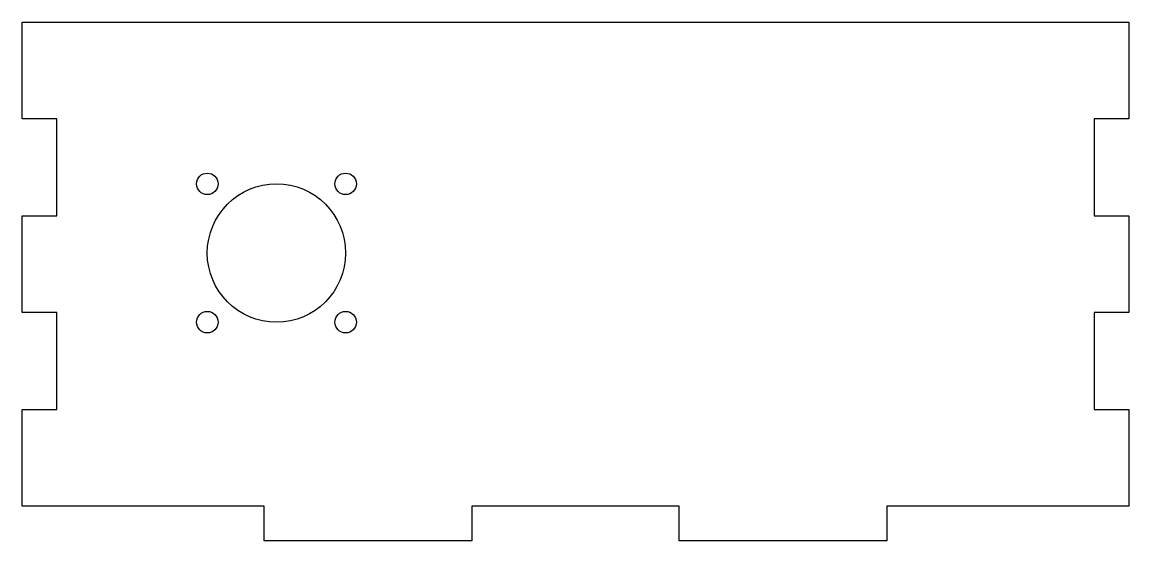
# Model space of a CAD drawing. Header units: millimetres. Extents: x -160 to 0, y -75 to 0.
import ezdxf

# ---------------------------------------------------------------- set-up
doc = ezdxf.new("R2010")
doc.units = ezdxf.units.MM
doc.layers.get('0').update_dxf_attribs({"linetype": 'CONTINUOUS'})

msp = doc.modelspace()

# ---------------------------------------------------------------- linework, layer by layer
msp.add_lwpolyline([(-155, -14), (-160, -14), (-160, 0), (0, 0), (0, -14), (-5, -14), (-5, -28), (0, -28), (0, -42), (-5, -42), (-5, -56), (0, -56), (0, -70), (-35, -70), (-35, -75), (-65, -75), (-65, -70), (-95, -70), (-95, -75), (-125, -75), (-125, -70), (-160, -70), (-160, -56), (-155, -56), (-155, -42), (-160, -42), (-160, -28), (-155, -28)], close=True)
for centre, radius in [((-133.23, -23.38), 1.55), ((-113.23, -23.38), 1.55), ((-123.23, -33.38), 10), ((-133.23, -43.38), 1.55), ((-113.23, -43.38), 1.55)]:
    msp.add_circle(centre, radius)

doc.saveas('drawing.dxf')
